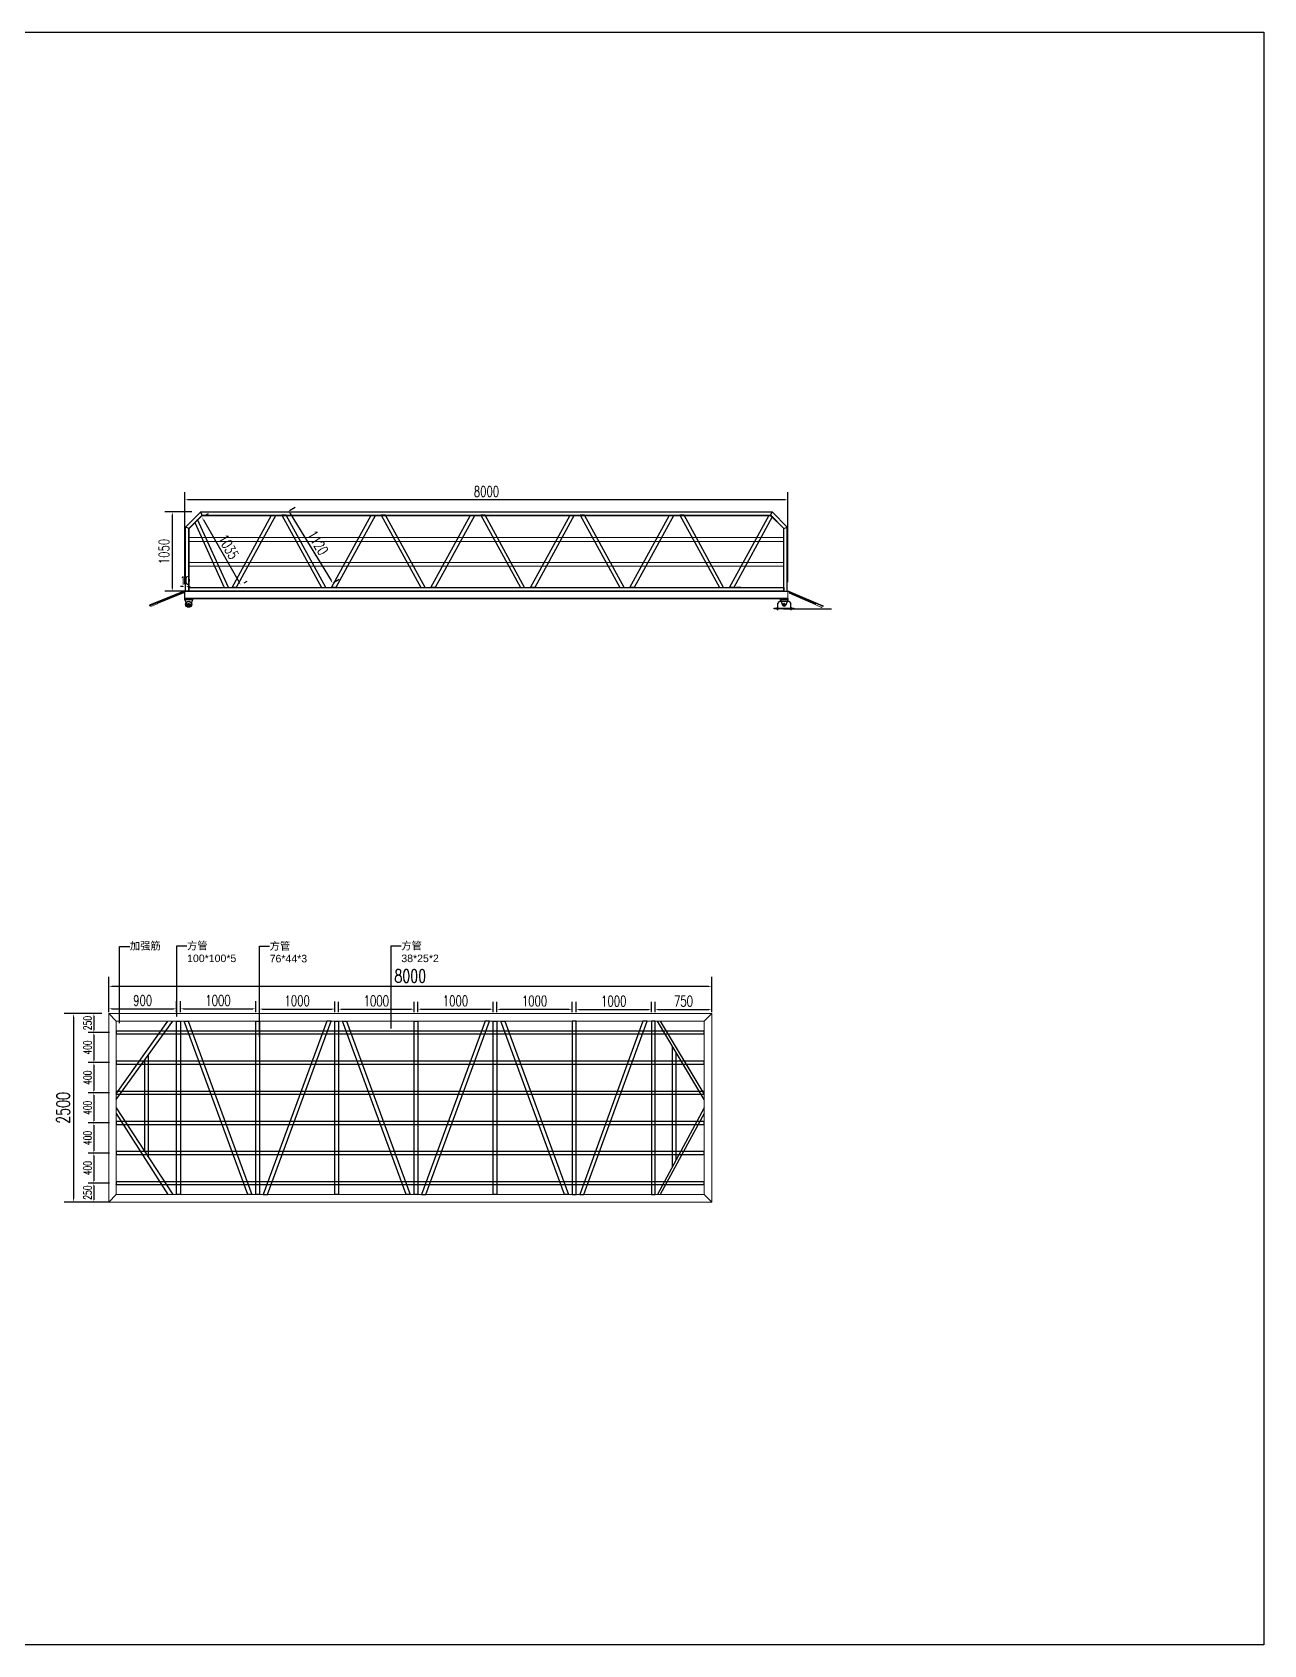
# Model space of a CAD drawing. Header units: millimetres. Extents: x -2430464 to 225692, y -180 to 1805330.
# Drawn here: x -751830 to -735491, y 477268 to 498664 of the extents above; entities that cross this region are included whole.
import ezdxf
from ezdxf import colors
from ezdxf.entities.mleader import LeaderData, LeaderLine
from ezdxf.math import Vec2, Vec3

# ---------------------------------------------------------------- set-up
doc = ezdxf.new("R2010")
doc.units = ezdxf.units.MM
doc.header["$LTSCALE"] = 1000
doc.linetypes.add('CENTER2', pattern=[28.575, 19.05, -3.175, 3.175, -3.175])
doc.linetypes.add('DASHED2', pattern=[0.375, 0.25, -0.125])
doc.layers.get('0').update_dxf_attribs({"linetype": 'CONTINUOUS'})
doc.layers.get('DEFPOINTS').update_dxf_attribs({"linetype": 'CONTINUOUS'})
doc.layers.add('0 [HR] Dim', color=6, linetype='CONTINUOUS', lineweight=13)
doc.layers.add('W-STEEL_FRAME钢架', color=3, linetype='CONTINUOUS')
doc.styles.add('M', font='arial.ttf')
doc.styles.add('STANDARD_T3', font='simplex.shx', dxfattribs={"width": 0.7, "bigfont": 'gbcbig.shx'})
doc.dimstyles.new('W&&30', dxfattribs={"dimtxt": 105, "dimasz": 30, "dimexe": 75, "dimexo": 90, "dimgap": 30, "dimtad": 1, "dimdec": 0, "dimzin": 0, "dimdsep": 46, "dimtxsty": 'STANDARD_T3', "dimcen": 0.09, "dimclrd": 1, "dimclre": 1, "dimclrt": 7, "dimazin": 2, "dimtfac": 1, "dimtdec": 0, "dimtix": 1, "dimtmove": 2, "dimatfit": 3, "dimfxl": 0, "dimtolj": 1, "dimtzin": 0, "dimarcsym": 0})
doc.dimstyles.new('W&&40', dxfattribs={"dimtxt": 140, "dimasz": 40, "dimexe": 100, "dimexo": 120, "dimgap": 40, "dimtad": 1, "dimdec": 0, "dimzin": 0, "dimdsep": 46, "dimtxsty": 'STANDARD_T3', "dimcen": 0.09, "dimclrd": 1, "dimclre": 1, "dimclrt": 7, "dimazin": 2, "dimtfac": 1, "dimtdec": 0, "dimtix": 1, "dimtmove": 2, "dimatfit": 3, "dimfxl": 0, "dimtolj": 1, "dimtzin": 0, "dimarcsym": 0})
doc.dimstyles.new('W&&50', dxfattribs={"dimtxt": 175, "dimasz": 50, "dimexe": 125, "dimexo": 150, "dimgap": 50, "dimtad": 1, "dimdec": 0, "dimzin": 0, "dimdsep": 46, "dimtxsty": 'STANDARD_T3', "dimcen": 0.09, "dimclrd": 1, "dimclre": 1, "dimclrt": 7, "dimazin": 2, "dimtfac": 1, "dimtdec": 0, "dimtix": 1, "dimtmove": 2, "dimatfit": 3, "dimfxl": 0, "dimtolj": 1, "dimtzin": 0, "dimarcsym": 0})

# ---------------------------------------------------------------- blocks, each defined once
blk = doc.blocks.new('Hole -side1')
at = {"color": 3, "linetype": 'CENTER2'}
blk.add_line((-13, 0), (26, 0), dxfattribs=at)
at = {"linetype": 'DASHED2'}
blk.add_lwpolyline([(0, -11), (10, -11), (10, 11), (0, 11)], close=True, dxfattribs=at)
blk = doc.blocks.new('*D3001')
at = {"layer": 'DEFPOINTS', "color": 0, "transparency": 16777216}
for p in [(-750815, 486004), (-750815, 485642), (-742815, 485642)]:
    blk.add_point(p, dxfattribs=at)
at = {"layer": 'W-STEEL_FRAME钢架', "color": 1, "lineweight": -2, "transparency": 16777216}
for p, q in [((-750815, 485792), (-750815, 486129)), ((-742815, 485792), (-742815, 486129)), ((-742865, 486004), (-750765, 486004))]:
    blk.add_line(p, q, dxfattribs=at)
at = {"layer": 'W-STEEL_FRAME钢架', "color": 1, "transparency": 16777216}
for points in [[(-750765, 486013), (-750765, 485996), (-750815, 486004)], [(-742865, 486013), (-742865, 485996), (-742815, 486004)]]:
    blk.add_solid(points, dxfattribs=at)
at = {"layer": 'W-STEEL_FRAME钢架', "color": 7, "transparency": 16777216, "insert": (-746815, 486142), "char_height": 175, "attachment_point": 5, "style": 'STANDARD_T3'}
blk.add_mtext('\\A1;8000', dxfattribs=at)
blk = doc.blocks.new('*D3002')
at = {"layer": 'DEFPOINTS', "color": 0, "transparency": 16777216}
for p in [(-750815, 485642), (-751281, 483142), (-750815, 483142)]:
    blk.add_point(p, dxfattribs=at)
at = {"layer": 'W-STEEL_FRAME钢架', "color": 1, "lineweight": -2, "transparency": 16777216}
for p, q in [((-750965, 485642), (-751406, 485642)), ((-751281, 485592), (-751281, 483192)), ((-750965, 483142), (-751406, 483142))]:
    blk.add_line(p, q, dxfattribs=at)
at = {"layer": 'W-STEEL_FRAME钢架', "color": 1, "transparency": 16777216}
for points in [[(-751289, 485592), (-751273, 485592), (-751281, 485642)], [(-751289, 483192), (-751273, 483192), (-751281, 483142)]]:
    blk.add_solid(points, dxfattribs=at)
at = {"layer": 'W-STEEL_FRAME钢架', "color": 7, "transparency": 16777216, "insert": (-751419, 484392), "char_height": 175, "attachment_point": 5, "rotation": 90, "style": 'STANDARD_T3'}
blk.add_mtext('\\A1;2500', dxfattribs=at)
blk = doc.blocks.new('*D3003')
at = {"layer": 'DEFPOINTS', "color": 0, "transparency": 16777216}
for p in [(-749915, 485706), (-750815, 485542), (-749915, 485542)]:
    blk.add_point(p, dxfattribs=at)
at = {"layer": 'W-STEEL_FRAME钢架', "color": 1, "lineweight": -2, "transparency": 16777216}
for p, q in [((-750815, 485662), (-750815, 485806)), ((-750775, 485706), (-749955, 485706)), ((-749915, 485662), (-749915, 485806))]:
    blk.add_line(p, q, dxfattribs=at)
at = {"layer": 'W-STEEL_FRAME钢架', "color": 1, "transparency": 16777216}
for points in [[(-750775, 485713), (-750775, 485700), (-750815, 485706)], [(-749955, 485713), (-749955, 485700), (-749915, 485706)]]:
    blk.add_solid(points, dxfattribs=at)
at = {"layer": 'W-STEEL_FRAME钢架', "color": 7, "transparency": 16777216, "insert": (-750365, 485816), "char_height": 140, "attachment_point": 5, "style": 'STANDARD_T3'}
blk.add_mtext('\\A1;900', dxfattribs=at)
blk = doc.blocks.new('*D3004')
at = {"layer": 'DEFPOINTS', "color": 0, "transparency": 16777216}
for p in [(-748865, 485706), (-749865, 485542), (-748865, 485542)]:
    blk.add_point(p, dxfattribs=at)
at = {"layer": 'W-STEEL_FRAME钢架', "color": 1, "lineweight": -2, "transparency": 16777216}
for p, q in [((-749865, 485662), (-749865, 485806)), ((-749825, 485706), (-748905, 485706)), ((-748865, 485662), (-748865, 485806))]:
    blk.add_line(p, q, dxfattribs=at)
at = {"layer": 'W-STEEL_FRAME钢架', "color": 1, "transparency": 16777216}
for points in [[(-749825, 485713), (-749825, 485700), (-749865, 485706)], [(-748905, 485713), (-748905, 485700), (-748865, 485706)]]:
    blk.add_solid(points, dxfattribs=at)
at = {"layer": 'W-STEEL_FRAME钢架', "color": 7, "transparency": 16777216, "insert": (-749365, 485816), "char_height": 140, "attachment_point": 5, "style": 'STANDARD_T3'}
blk.add_mtext('\\A1;1000', dxfattribs=at)
blk = doc.blocks.new('*D3005')
at = {"layer": 'DEFPOINTS', "color": 0, "transparency": 16777216}
for p in [(-747815, 485703), (-748815, 485542), (-747815, 485542)]:
    blk.add_point(p, dxfattribs=at)
at = {"layer": 'W-STEEL_FRAME钢架', "color": 1, "lineweight": -2, "transparency": 16777216}
for p, q in [((-748815, 485662), (-748815, 485803)), ((-748775, 485703), (-747855, 485703)), ((-747815, 485662), (-747815, 485803))]:
    blk.add_line(p, q, dxfattribs=at)
at = {"layer": 'W-STEEL_FRAME钢架', "color": 1, "transparency": 16777216}
for points in [[(-748775, 485710), (-748775, 485696), (-748815, 485703)], [(-747855, 485710), (-747855, 485696), (-747815, 485703)]]:
    blk.add_solid(points, dxfattribs=at)
at = {"layer": 'W-STEEL_FRAME钢架', "color": 7, "transparency": 16777216, "insert": (-748315, 485813), "char_height": 140, "attachment_point": 5, "style": 'STANDARD_T3'}
blk.add_mtext('\\A1;1000', dxfattribs=at)
blk = doc.blocks.new('*D3006')
at = {"layer": 'DEFPOINTS', "color": 0, "transparency": 16777216}
for p in [(-746765, 485701), (-747765, 485542), (-746765, 485542)]:
    blk.add_point(p, dxfattribs=at)
at = {"layer": 'W-STEEL_FRAME钢架', "color": 1, "lineweight": -2, "transparency": 16777216}
for p, q in [((-747765, 485662), (-747765, 485801)), ((-747725, 485701), (-746805, 485701)), ((-746765, 485662), (-746765, 485801))]:
    blk.add_line(p, q, dxfattribs=at)
at = {"layer": 'W-STEEL_FRAME钢架', "color": 1, "transparency": 16777216}
for points in [[(-747725, 485708), (-747725, 485694), (-747765, 485701)], [(-746805, 485708), (-746805, 485694), (-746765, 485701)]]:
    blk.add_solid(points, dxfattribs=at)
at = {"layer": 'W-STEEL_FRAME钢架', "color": 7, "transparency": 16777216, "insert": (-747265, 485811), "char_height": 140, "attachment_point": 5, "style": 'STANDARD_T3'}
blk.add_mtext('\\A1;1000', dxfattribs=at)
blk = doc.blocks.new('*D3007')
at = {"layer": 'DEFPOINTS', "color": 0, "transparency": 16777216}
for p in [(-745715, 485701), (-746715, 485542), (-745715, 485542)]:
    blk.add_point(p, dxfattribs=at)
at = {"layer": 'W-STEEL_FRAME钢架', "color": 1, "lineweight": -2, "transparency": 16777216}
for p, q in [((-746715, 485662), (-746715, 485801)), ((-746675, 485701), (-745755, 485701)), ((-745715, 485662), (-745715, 485801))]:
    blk.add_line(p, q, dxfattribs=at)
at = {"layer": 'W-STEEL_FRAME钢架', "color": 1, "transparency": 16777216}
for points in [[(-746675, 485708), (-746675, 485695), (-746715, 485701)], [(-745755, 485708), (-745755, 485695), (-745715, 485701)]]:
    blk.add_solid(points, dxfattribs=at)
at = {"layer": 'W-STEEL_FRAME钢架', "color": 7, "transparency": 16777216, "insert": (-746215, 485811), "char_height": 140, "attachment_point": 5, "style": 'STANDARD_T3'}
blk.add_mtext('\\A1;1000', dxfattribs=at)
blk = doc.blocks.new('*D2974')
at = {"layer": 'DEFPOINTS', "color": 0, "transparency": 16777216}
for p in [(-745665, 485542), (-744665, 485700), (-744665, 485542)]:
    blk.add_point(p, dxfattribs=at)
at = {"layer": 'W-STEEL_FRAME钢架', "color": 1, "lineweight": -2, "transparency": 16777216}
for p, q in [((-745665, 485662), (-745665, 485800)), ((-744665, 485662), (-744665, 485800)), ((-745625, 485700), (-744705, 485700))]:
    blk.add_line(p, q, dxfattribs=at)
at = {"layer": 'W-STEEL_FRAME钢架', "color": 1, "transparency": 16777216}
for points in [[(-745625, 485706), (-745625, 485693), (-745665, 485700)], [(-744705, 485706), (-744705, 485693), (-744665, 485700)]]:
    blk.add_solid(points, dxfattribs=at)
at = {"layer": 'W-STEEL_FRAME钢架', "color": 7, "transparency": 16777216, "insert": (-745165, 485810), "char_height": 140, "attachment_point": 5, "style": 'STANDARD_T3'}
blk.add_mtext('\\A1;1000', dxfattribs=at)
blk = doc.blocks.new('*D2851')
at = {"layer": 'DEFPOINTS', "color": 0, "transparency": 16777216}
for p in [(-744615, 485542), (-743615, 485698), (-743615, 485542)]:
    blk.add_point(p, dxfattribs=at)
at = {"layer": 'W-STEEL_FRAME钢架', "color": 1, "lineweight": -2, "transparency": 16777216}
for p, q in [((-744615, 485662), (-744615, 485798)), ((-743615, 485662), (-743615, 485798)), ((-744575, 485698), (-743655, 485698))]:
    blk.add_line(p, q, dxfattribs=at)
at = {"layer": 'W-STEEL_FRAME钢架', "color": 1, "transparency": 16777216}
for points in [[(-744575, 485705), (-744575, 485691), (-744615, 485698)], [(-743655, 485705), (-743655, 485691), (-743615, 485698)]]:
    blk.add_solid(points, dxfattribs=at)
at = {"layer": 'W-STEEL_FRAME钢架', "color": 7, "transparency": 16777216, "insert": (-744115, 485808), "char_height": 140, "attachment_point": 5, "style": 'STANDARD_T3'}
blk.add_mtext('\\A1;1000', dxfattribs=at)
blk = doc.blocks.new('滚轮支架 -left')
for p, q in [((-50, 10), (-22, 81)), ((50, 10), (22, 81))]:
    blk.add_line(p, q)
at = {"color": 3, "linetype": 'CENTER2'}
for p, q in [((-15, 70), (15, 70)), ((0, 85), (0, 55))]:
    blk.add_line(p, q, dxfattribs=at)
blk.add_lwpolyline([(-50, 10), (50, 10), (50, -5), (-50, -5)], close=True)
blk.add_circle((0, 70), 11)
blk.add_arc((0, 70), 25, 26.1956, 153.8044)
blk = doc.blocks.new('*D2904')
at = {"layer": 'DEFPOINTS', "color": 0, "transparency": 16777216}
for p in [(-749804, 492461), (-749804, 491249), (-741804, 491249)]:
    blk.add_point(p, dxfattribs=at)
at = {"layer": 'W-STEEL_FRAME钢架', "color": 1, "lineweight": -2, "transparency": 16777216}
for p, q in [((-749804, 491369), (-749804, 492561)), ((-741804, 491369), (-741804, 492561)), ((-741844, 492461), (-749764, 492461))]:
    blk.add_line(p, q, dxfattribs=at)
at = {"layer": 'W-STEEL_FRAME钢架', "color": 1, "transparency": 16777216}
for points in [[(-749764, 492467), (-749764, 492454), (-749804, 492461)], [(-741844, 492467), (-741844, 492454), (-741804, 492461)]]:
    blk.add_solid(points, dxfattribs=at)
at = {"layer": 'W-STEEL_FRAME钢架', "color": 7, "transparency": 16777216, "insert": (-745804, 492571), "char_height": 140, "attachment_point": 5, "style": 'STANDARD_T3'}
blk.add_mtext('\\A1;8000', dxfattribs=at)
blk = doc.blocks.new('*D2905')
at = {"layer": 'DEFPOINTS', "color": 0, "transparency": 16777216}
for p in [(-749594, 492299), (-749972, 491249), (-749595, 491249)]:
    blk.add_point(p, dxfattribs=at)
at = {"layer": 'W-STEEL_FRAME钢架', "color": 1, "lineweight": -2, "transparency": 16777216}
for p, q in [((-749714, 492299), (-750072, 492299)), ((-749972, 492259), (-749972, 491289)), ((-749715, 491249), (-750072, 491249))]:
    blk.add_line(p, q, dxfattribs=at)
at = {"layer": 'W-STEEL_FRAME钢架', "color": 1, "transparency": 16777216}
for points in [[(-749979, 492259), (-749965, 492259), (-749972, 492299)], [(-749979, 491289), (-749966, 491289), (-749972, 491249)]]:
    blk.add_solid(points, dxfattribs=at)
at = {"layer": 'W-STEEL_FRAME钢架', "color": 7, "transparency": 16777216, "insert": (-750082, 491774), "char_height": 140, "attachment_point": 5, "rotation": 89.9979, "style": 'STANDARD_T3'}
blk.add_mtext('\\A1;1050', dxfattribs=at)
blk = doc.blocks.new('*D2906')
at = {"layer": 'DEFPOINTS', "color": 0, "transparency": 16777216}
for p in [(-749637, 492197), (-749122, 491299), (-749065, 491332)]:
    blk.add_point(p, dxfattribs=at)
at = {"layer": 'W-STEEL_FRAME钢架', "color": 1, "lineweight": -2, "transparency": 16777216}
for p, q in [((-749559, 492195), (-749085, 491367)), ((-749533, 492257), (-749492, 492280)), ((-749018, 491358), (-748978, 491382))]:
    blk.add_line(p, q, dxfattribs=at)
at = {"layer": 'W-STEEL_FRAME钢架', "color": 1, "transparency": 16777216}
for points in [[(-749554, 492199), (-749565, 492192), (-749579, 492230)], [(-749079, 491370), (-749090, 491363), (-749065, 491332)]]:
    blk.add_solid(points, dxfattribs=at)
at = {"layer": 'W-STEEL_FRAME钢架', "color": 7, "transparency": 16777216, "insert": (-749226, 491836), "char_height": 140, "attachment_point": 5, "rotation": 299.811, "style": 'STANDARD_T3'}
blk.add_mtext('\\A1;1035', dxfattribs=at)
blk = doc.blocks.new('*D3037')
at = {"layer": 'DEFPOINTS', "color": 0, "transparency": 16777216}
for p in [(-748519, 492257), (-747937, 491299), (-747845, 491354)]:
    blk.add_point(p, dxfattribs=at)
at = {"layer": 'W-STEEL_FRAME钢架', "color": 1, "lineweight": -2, "transparency": 16777216}
for p, q in [((-748416, 492319), (-748342, 492364)), ((-748406, 492278), (-747866, 491389)), ((-747834, 491361), (-747760, 491406))]:
    blk.add_line(p, q, dxfattribs=at)
at = {"layer": 'W-STEEL_FRAME钢架', "color": 1, "transparency": 16777216}
for points in [[(-748401, 492282), (-748412, 492275), (-748427, 492312)], [(-747860, 491392), (-747872, 491385), (-747845, 491354)]]:
    blk.add_solid(points, dxfattribs=at)
at = {"layer": 'W-STEEL_FRAME钢架', "color": 7, "transparency": 16777216, "insert": (-748042, 491891), "char_height": 140, "attachment_point": 5, "rotation": 301.2764, "style": 'STANDARD_T3'}
blk.add_mtext('\\A1;1120', dxfattribs=at)
blk = doc.blocks.new('*D2907')
at = {"layer": 'DEFPOINTS', "color": 0, "transparency": 16777216}
for p in [(-749804, 491308), (-749804, 491249), (-749794, 491249)]:
    blk.add_point(p, dxfattribs=at)
at = {"layer": 'W-STEEL_FRAME钢架', "color": 1, "lineweight": -2, "transparency": 16777216}
for p, q in [((-749834, 491308), (-749864, 491308)), ((-749804, 491339), (-749804, 491383)), ((-749794, 491308), (-749804, 491308)), ((-749794, 491339), (-749794, 491383)), ((-749764, 491308), (-749734, 491308))]:
    blk.add_line(p, q, dxfattribs=at)
at = {"layer": 'W-STEEL_FRAME钢架', "color": 1, "transparency": 16777216}
for points in [[(-749834, 491313), (-749834, 491303), (-749804, 491308)], [(-749764, 491313), (-749764, 491303), (-749794, 491308)]]:
    blk.add_solid(points, dxfattribs=at)
at = {"layer": 'W-STEEL_FRAME钢架', "color": 7, "transparency": 16777216, "insert": (-749799, 491391), "char_height": 105, "attachment_point": 5, "style": 'STANDARD_T3'}
blk.add_mtext('\\A1;10', dxfattribs=at)
blk = doc.blocks.new('滚轮')
for radius in [40, 37, 9, 8]:
    blk.add_circle((0, 0), radius)
blk = doc.blocks.new('*D3113')
at = {"layer": 'DEFPOINTS', "color": 0, "transparency": 16777216}
for p in [(-743565, 485542), (-742815, 485698), (-742815, 485542)]:
    blk.add_point(p, dxfattribs=at)
at = {"layer": 'W-STEEL_FRAME钢架', "color": 1, "lineweight": -2, "transparency": 16777216}
for p, q in [((-743565, 485662), (-743565, 485798)), ((-742815, 485662), (-742815, 485798)), ((-743525, 485698), (-742855, 485698))]:
    blk.add_line(p, q, dxfattribs=at)
at = {"layer": 'W-STEEL_FRAME钢架', "color": 1, "transparency": 16777216}
for points in [[(-743525, 485705), (-743525, 485691), (-743565, 485698)], [(-742855, 485705), (-742855, 485691), (-742815, 485698)]]:
    blk.add_solid(points, dxfattribs=at)
at = {"layer": 'W-STEEL_FRAME钢架', "color": 7, "transparency": 16777216, "insert": (-743190, 485808), "char_height": 140, "attachment_point": 5, "style": 'STANDARD_T3'}
blk.add_mtext('\\A1;750', dxfattribs=at)
blk = doc.blocks.new('*U2805')
at = {"color": 0}
blk.add_lwpolyline([(-3900, -18.5), (3900, -18.5), (3900, 19.5), (-3900, 19.5), (-3900, -19.5)], close=True, dxfattribs=at)
blk = doc.blocks.new('*U2806')
at = {"color": 0, "linetype": 'ByBlock', "lineweight": -2, "transparency": 16777216}
for p in [(0, 0), (0, -400), (0, -800), (0, -1200), (0, -1600), (0, -2000)]:
    blk.add_blockref('*U2805', p, dxfattribs=at)
blk = doc.blocks.new('*D3114')
at = {"color": 1, "lineweight": -2, "transparency": 16777216}
for p, q in [((-750905, 485642), (-751088, 485642)), ((-751013, 485612), (-751013, 485422)), ((-750805, 485392), (-751088, 485392))]:
    blk.add_line(p, q, dxfattribs=at)
at = {"color": 1, "transparency": 16777216}
for points in [[(-751018, 485612), (-751008, 485612), (-751013, 485642)], [(-751018, 485422), (-751008, 485422), (-751013, 485392)]]:
    blk.add_solid(points, dxfattribs=at)
at = {"layer": 'DEFPOINTS', "color": 0, "transparency": 16777216}
for p in [(-750815, 485642), (-751013, 485392), (-750715, 485392)]:
    blk.add_point(p, dxfattribs=at)
at = {"color": 7, "transparency": 16777216, "insert": (-751096, 485517), "char_height": 105, "attachment_point": 5, "rotation": 90, "style": 'STANDARD_T3'}
blk.add_mtext('\\A1;250', dxfattribs=at)
blk = doc.blocks.new('*D3115')
at = {"color": 1, "lineweight": -2, "transparency": 16777216}
for p, q in [((-750805, 485392), (-751088, 485392)), ((-751013, 485362), (-751013, 485022)), ((-750805, 484992), (-751088, 484992))]:
    blk.add_line(p, q, dxfattribs=at)
at = {"color": 1, "transparency": 16777216}
for points in [[(-751018, 485362), (-751008, 485362), (-751013, 485392)], [(-751018, 485022), (-751008, 485022), (-751013, 484992)]]:
    blk.add_solid(points, dxfattribs=at)
at = {"layer": 'DEFPOINTS', "color": 0, "transparency": 16777216}
for p in [(-750715, 485392), (-751013, 484992), (-750715, 484992)]:
    blk.add_point(p, dxfattribs=at)
at = {"color": 7, "transparency": 16777216, "insert": (-751096, 485192), "char_height": 105, "attachment_point": 5, "rotation": 90, "style": 'STANDARD_T3'}
blk.add_mtext('\\A1;400', dxfattribs=at)
blk = doc.blocks.new('*D3116')
at = {"color": 1, "lineweight": -2, "transparency": 16777216}
for p, q in [((-750805, 484992), (-751088, 484992)), ((-751013, 484962), (-751013, 484622)), ((-750805, 484592), (-751088, 484592))]:
    blk.add_line(p, q, dxfattribs=at)
at = {"color": 1, "transparency": 16777216}
for points in [[(-751018, 484962), (-751008, 484962), (-751013, 484992)], [(-751018, 484622), (-751008, 484622), (-751013, 484592)]]:
    blk.add_solid(points, dxfattribs=at)
at = {"layer": 'DEFPOINTS', "color": 0, "transparency": 16777216}
for p in [(-750715, 484992), (-751013, 484592), (-750715, 484592)]:
    blk.add_point(p, dxfattribs=at)
at = {"color": 7, "transparency": 16777216, "insert": (-751096, 484792), "char_height": 105, "attachment_point": 5, "rotation": 90, "style": 'STANDARD_T3'}
blk.add_mtext('\\A1;400', dxfattribs=at)
blk = doc.blocks.new('*D3117')
at = {"color": 1, "lineweight": -2, "transparency": 16777216}
for p, q in [((-750805, 484592), (-751088, 484592)), ((-751013, 484562), (-751013, 484222)), ((-750805, 484192), (-751088, 484192))]:
    blk.add_line(p, q, dxfattribs=at)
at = {"color": 1, "transparency": 16777216}
for points in [[(-751018, 484562), (-751008, 484562), (-751013, 484592)], [(-751018, 484222), (-751008, 484222), (-751013, 484192)]]:
    blk.add_solid(points, dxfattribs=at)
at = {"layer": 'DEFPOINTS', "color": 0, "transparency": 16777216}
for p in [(-750715, 484592), (-751013, 484192), (-750715, 484192)]:
    blk.add_point(p, dxfattribs=at)
at = {"color": 7, "transparency": 16777216, "insert": (-751096, 484392), "char_height": 105, "attachment_point": 5, "rotation": 90, "style": 'STANDARD_T3'}
blk.add_mtext('\\A1;400', dxfattribs=at)
blk = doc.blocks.new('*D3118')
at = {"color": 1, "lineweight": -2, "transparency": 16777216}
for p, q in [((-750805, 484192), (-751088, 484192)), ((-751013, 484162), (-751013, 483822)), ((-750805, 483792), (-751088, 483792))]:
    blk.add_line(p, q, dxfattribs=at)
at = {"color": 1, "transparency": 16777216}
for points in [[(-751018, 484162), (-751008, 484162), (-751013, 484192)], [(-751018, 483822), (-751008, 483822), (-751013, 483792)]]:
    blk.add_solid(points, dxfattribs=at)
at = {"layer": 'DEFPOINTS', "color": 0, "transparency": 16777216}
for p in [(-750715, 484192), (-751013, 483792), (-750715, 483792)]:
    blk.add_point(p, dxfattribs=at)
at = {"color": 7, "transparency": 16777216, "insert": (-751096, 483992), "char_height": 105, "attachment_point": 5, "rotation": 90, "style": 'STANDARD_T3'}
blk.add_mtext('\\A1;400', dxfattribs=at)
blk = doc.blocks.new('*D3119')
at = {"color": 1, "lineweight": -2, "transparency": 16777216}
for p, q in [((-750805, 483792), (-751088, 483792)), ((-751013, 483762), (-751013, 483422)), ((-750805, 483392), (-751088, 483392))]:
    blk.add_line(p, q, dxfattribs=at)
at = {"color": 1, "transparency": 16777216}
for points in [[(-751018, 483762), (-751008, 483762), (-751013, 483792)], [(-751018, 483422), (-751008, 483422), (-751013, 483392)]]:
    blk.add_solid(points, dxfattribs=at)
at = {"layer": 'DEFPOINTS', "color": 0, "transparency": 16777216}
for p in [(-750715, 483792), (-751013, 483392), (-750715, 483392)]:
    blk.add_point(p, dxfattribs=at)
at = {"color": 7, "transparency": 16777216, "insert": (-751096, 483592), "char_height": 105, "attachment_point": 5, "rotation": 90, "style": 'STANDARD_T3'}
blk.add_mtext('\\A1;400', dxfattribs=at)
blk = doc.blocks.new('*D3120')
at = {"color": 1, "lineweight": -2, "transparency": 16777216}
for p, q in [((-750805, 483392), (-751088, 483392)), ((-751013, 483362), (-751013, 483172)), ((-750805, 483142), (-751088, 483142))]:
    blk.add_line(p, q, dxfattribs=at)
at = {"color": 1, "transparency": 16777216}
for points in [[(-751018, 483362), (-751008, 483362), (-751013, 483392)], [(-751018, 483172), (-751008, 483172), (-751013, 483142)]]:
    blk.add_solid(points, dxfattribs=at)
at = {"layer": 'DEFPOINTS', "color": 0, "transparency": 16777216}
for p in [(-750715, 483392), (-751013, 483142), (-750715, 483142)]:
    blk.add_point(p, dxfattribs=at)
at = {"color": 7, "transparency": 16777216, "insert": (-751096, 483267), "char_height": 105, "attachment_point": 5, "rotation": 90, "style": 'STANDARD_T3'}
blk.add_mtext('\\A1;250', dxfattribs=at)

msp = doc.modelspace()

# ---------------------------------------------------------------- linework, layer by layer
at = {"color": 4}
for p, q in [((-749794.49, 492098.76), (-749594.49, 492298.76)), ((-749749.49, 492080.12), (-749575.85, 492253.76)), ((-749594.49, 492298.76), (-742014.49, 492298.76)), ((-749575.85, 492253.76), (-749594.49, 492298.76)), ((-749575.85, 492253.76), (-742033.13, 492253.76)), ((-742033.13, 492253.76), (-742014.49, 492298.76)), ((-741859.49, 492080.12), (-742033.13, 492253.76)), ((-741814.49, 492098.76), (-742014.49, 492298.76)), ((-749794.49, 491248.76), (-749794.49, 492098.76)), ((-749749.49, 492080.12), (-749794.49, 492098.76)), ((-749749.49, 491248.76), (-749749.49, 492080.12)), ((-741859.49, 491248.76), (-741859.49, 492080.12)), ((-741814.49, 491248.76), (-741814.49, 492098.76))]:
    msp.add_line(p, q, dxfattribs=at)
at = {"color": 251}
for p, q in [((-749752.49, 492081.37), (-749577.09, 492256.76)), ((-749577.09, 492256.76), (-742031.89, 492256.76)), ((-741856.49, 492081.37), (-742031.89, 492256.76)), ((-749752.49, 491248.76), (-749752.49, 492081.37)), ((-741856.49, 491248.76), (-741856.49, 492081.37))]:
    msp.add_line(p, q, dxfattribs=at)
at = {"color": 0, "lineweight": 5}
for p, q in [((-749749.49, 491958.76), (-741859.49, 491958.76)), ((-749749.49, 491908.76), (-741859.49, 491908.76)), ((-749749.49, 491628.76), (-741859.49, 491628.76)), ((-749749.49, 491578.76), (-741859.49, 491578.76))]:
    msp.add_line(p, q, dxfattribs=at)
at = {"color": 0}
msp.add_line((-741859.49, 492080.12), (-741814.49, 492098.76), dxfattribs=at)
at = {"color": 2}
msp.add_line((-742429.95, 491298.76), (-742486.54, 491298.76), dxfattribs=at)
at = {"color": 3}
for p, q in [((-749804.49, 491248.76), (-741804.49, 491248.76)), ((-749804.49, 491248.76), (-741804.49, 491248.76)), ((-749804.49, 491148.76), (-749804.49, 491248.76)), ((-749804.49, 491148.76), (-741804.49, 491148.76)), ((-741804.49, 491148.76), (-749804.49, 491148.76))]:
    msp.add_line(p, q, dxfattribs=at)
at = {"color": 3, "lineweight": 5}
for p, q in [((-749804.49, 491148.76), (-749804.49, 491248.76)), ((-749804.49, 491148.76), (-749804.49, 491248.76)), ((-741804.49, 491148.76), (-741804.49, 491248.76)), ((-750814.86, 485641.97), (-742814.86, 485641.97)), ((-750814.86, 483141.97), (-750814.86, 485641.97)), ((-750714.86, 485541.97), (-750814.86, 485641.97)), ((-750714.86, 485541.97), (-742914.86, 485541.97)), ((-750714.86, 483241.97), (-750714.86, 485541.97)), ((-742914.86, 485541.97), (-742814.86, 485641.97)), ((-742914.86, 485541.97), (-742914.86, 483241.97)), ((-742814.86, 485641.97), (-742814.86, 483141.97)), ((-750814.86, 483141.97), (-750714.86, 483241.97)), ((-742814.86, 483141.97), (-750814.86, 483141.97)), ((-742914.86, 483241.97), (-750714.86, 483241.97)), ((-742914.86, 483241.97), (-742814.86, 483141.97))]:
    msp.add_line(p, q, dxfattribs=at)
for p, q in [((-741944.49, 491083.76), (-741944.49, 491023.76)), ((-741789.49, 491108.76), (-741919.49, 491108.76)), ((-741764.49, 491023.76), (-741764.49, 491083.76)), ((-741944.49, 491023.76), (-741764.49, 491023.76))]:
    msp.add_line(p, q)
at = {"color": 1}
for p, q in [((-750714.86, 484500.97), (-749964.86, 485541.97)), ((-750714.86, 484579.9), (-750030.71, 485541.97)), ((-742914.86, 484500.97), (-743534.03, 485541.97)), ((-742914.86, 484579.9), (-743496.03, 485541.97)), ((-750289.86, 485090.87), (-750289.86, 483740.3)), ((-743339.86, 485215.5), (-743339.86, 483605.16)), ((-743289.86, 485131.44), (-743289.86, 483697.72)), ((-743289.86, 485104.47), (-743289.86, 485102.97)), ((-750339.86, 485021.47), (-750339.86, 483823.97)), ((-750714.86, 484391.97), (-749964.86, 483241.97)), ((-750714.86, 484317.9), (-750030.71, 483241.97)), ((-742914.86, 484391.97), (-743536.03, 483241.97)), ((-742914.86, 484317.9), (-743498.03, 483241.97))]:
    msp.add_line(p, q, dxfattribs=at)
for points in [[(-789287.43, 498664.41), (-735491.11, 498664.41), (-735491.11, 477267.92), (-789287.43, 477267.92)], [(-750176.36, 491095.94), (-749827.48, 491236.14), (-749822.64, 491224.08), (-750171.52, 491083.88)], [(-741435.71, 491087.9), (-741781.37, 491235.87), (-741786.49, 491223.92), (-741440.83, 491075.95)], [(-741984.49, 491023.76), (-741724.49, 491023.76), (-741724.49, 491013.76), (-741984.49, 491013.76)]]:
    msp.add_lwpolyline(points, close=True)
at = {"color": 2}
msp.add_lwpolyline([(-749673.74, 492160.11), (-749282.78, 491298.76), (-749226.19, 491298.76), (-749637.01, 492196.85)], dxfattribs=at)
for points in [[(-749179.66, 491298.76), (-748654.31, 492256.76), (-748597.73, 492256.76), (-749123.07, 491298.76)], [(-747936.79, 491298.76), (-748462.14, 492256.76), (-748518.73, 492256.76), (-747993.38, 491298.76)], [(-747859.79, 491298.76), (-747334.45, 492256.76), (-747277.86, 492256.76), (-747803.21, 491298.76)], [(-746616.93, 491298.76), (-747142.27, 492256.76), (-747198.86, 492256.76), (-746673.52, 491298.76)], [(-746539.93, 491298.76), (-746014.59, 492256.76), (-745958, 492256.76), (-746483.34, 491298.76)], [(-745297.07, 491298.76), (-745822.41, 492256.76), (-745879, 492256.76), (-745353.65, 491298.76)], [(-745220.07, 491298.76), (-744694.72, 492256.76), (-744638.13, 492256.76), (-745163.48, 491298.76)], [(-743977.2, 491298.76), (-744502.55, 492256.76), (-744559.13, 492256.76), (-744033.79, 491298.76)], [(-743900.22, 491298.76), (-743374.87, 492256.76), (-743318.29, 492256.76), (-743843.63, 491298.76)], [(-742657.35, 491298.76), (-743182.7, 492256.76), (-743239.29, 492256.76), (-742713.94, 491298.76)], [(-742580.35, 491298.76), (-742055.01, 492256.76), (-742011.78, 492232.41), (-742523.77, 491298.76)]]:
    msp.add_lwpolyline(points, close=True, dxfattribs=at)
at = {"color": 1}
for points in [[(-749749.49, 491298.76), (-741859.49, 491298.76), (-741859.49, 491248.76), (-749749.49, 491248.76)], [(-749914.86, 485541.97), (-749864.86, 485541.97), (-749864.86, 483241.97), (-749914.86, 483241.97)], [(-748864.86, 485541.97), (-748814.86, 485541.97), (-748814.86, 483241.97), (-748864.86, 483241.97)], [(-747814.86, 485541.97), (-747764.86, 485541.97), (-747764.86, 483241.97), (-747814.86, 483241.97)], [(-746764.86, 485541.97), (-746714.86, 485541.97), (-746714.86, 483241.97), (-746764.86, 483241.97)], [(-745714.86, 485541.97), (-745664.86, 485541.97), (-745664.86, 483241.97), (-745714.86, 483241.97)], [(-744614.86, 485541.97), (-744664.86, 485541.97), (-744664.86, 483241.97), (-744614.86, 483241.97)], [(-743564.86, 485541.97), (-743614.86, 485541.97), (-743614.86, 483241.97), (-743564.86, 483241.97)]]:
    msp.add_lwpolyline(points, close=True, dxfattribs=at)
for points in [[(-750274.35, 491060.87), (-750273.24, 491058.08, 0.41421356), (-750271.94, 491057.53), (-749810.25, 491243.07, 0.41651415), (-749809.69, 491244.38), (-749811.21, 491248.08, 0.41191671), (-749812.51, 491248.63), (-750273.24, 491063.47, 0.41421356)], [(-741338.53, 491050.65), (-741339.71, 491047.89, -0.41421356), (-741341.02, 491047.37), (-741798.45, 491243.18, -0.41651415), (-741798.97, 491244.5), (-741797.37, 491248.16, -0.41191671), (-741796.06, 491248.68), (-741339.58, 491053.28, -0.41421356)]]:
    msp.add_lwpolyline(points, format="xyb", close=True)
at = {"lineweight": 5}
for points in [[(-750176.36, 491095.94), (-750169.61, 491079.14, -0.41421356), (-750170.17, 491077.84), (-750256.46, 491043.16, -0.41421356), (-750257.76, 491043.72), (-750264.51, 491060.51)], [(-741435.71, 491087.9), (-741442.84, 491071.26, 0.41421356), (-741442.31, 491069.95), (-741356.81, 491033.35, 0.41421356), (-741355.5, 491033.87), (-741348.38, 491050.52)]]:
    msp.add_lwpolyline(points, format="xyb", dxfattribs=at)
for points in [[(-750174.5, 491091.3), (-749825.62, 491231.51)], [(-741919.49, 491108.76), (-741944.49, 491083.76)], [(-741789.49, 491108.76), (-741764.49, 491083.76)], [(-741437.68, 491083.31), (-741783.34, 491231.27)], [(-741861.09, 491013.76), (-741225.62, 491013.76)]]:
    msp.add_lwpolyline(points)
at = {"color": 1}
for points in [[(-749759.64, 485541.97), (-748914.86, 483241.97), (-748970.07, 483241.97), (-749814.86, 485541.97), (-749759.64, 485541.97)], [(-747920.07, 485541.97), (-748764.86, 483241.97), (-748709.64, 483241.97), (-747864.86, 485541.97), (-747920.07, 485541.97)], [(-747659.64, 485541.97), (-746814.86, 483241.97), (-746870.07, 483241.97), (-747714.86, 485541.97), (-747659.64, 485541.97)], [(-745820.07, 485541.97), (-746664.86, 483241.97), (-746609.64, 483241.97), (-745764.86, 485541.97), (-745820.07, 485541.97)], [(-745559.64, 485541.97), (-744714.93, 483241.97), (-744770.14, 483241.97), (-745614.86, 485541.97), (-745559.64, 485541.97)], [(-743728.64, 485541.97), (-744564.86, 483241.97), (-744509.64, 483241.97), (-743673.43, 485541.97), (-743728.64, 485541.97)]]:
    msp.add_lwpolyline(points, dxfattribs=at)
at = {"layer": '0 [HR] Dim', "color": 3, "linetype": 'CENTER2'}
for p, q in [((-741882.49, 491073.76), (-741826.49, 491073.76)), ((-741882.49, 491073.76), (-741826.49, 491073.76)), ((-741854.49, 491053.76), (-741854.49, 491093.76)), ((-741854.49, 491053.76), (-741854.49, 491093.76))]:
    msp.add_line(p, q, dxfattribs=at)

# ---------------------------------------------------------------- block references
for name, p, rotation in [('滚轮支架 -left', (-749754.49, 491143.76), 180.0000000000546), ('滚轮支架 -left', (-749754.49, 491143.76), 180.0000000000546), ('滚轮支架 -left', (-741854.49, 491143.76), 180.0000000000546), ('Hole -side1', (-741944.49, 491023.76), 270), ('Hole -side1', (-741764.49, 491023.76), 270)]:
    msp.add_blockref(name, p, dxfattribs=dict(rotation=rotation))
for name, p in [('滚轮', (-749754.49, 491073.76)), ('*U2806', (-746814.84, 485391.57))]:
    msp.add_blockref(name, p)

# ---------------------------------------------------------------- dimensions: what is measured, and where the dimension line sits
for base, p1, p2, picture, middle in [((-751013.05, 485391.57), (-750814.86, 485641.97), (-750714.84, 485391.57), '*D3114', (-751095.55, 485516.77)), ((-751013.05, 484991.57), (-750714.84, 485391.57), (-750714.84, 484991.57), '*D3115', (-751095.55, 485191.57)), ((-751013.05, 484591.57), (-750714.84, 484991.57), (-750714.84, 484591.57), '*D3116', (-751095.55, 484791.57)), ((-751013.05, 484191.57), (-750714.84, 484591.57), (-750714.84, 484191.57), '*D3117', (-751095.55, 484391.57)), ((-751013.05, 483791.57), (-750714.84, 484191.57), (-750714.84, 483791.57), '*D3118', (-751095.55, 483991.57)), ((-751013.05, 483391.57), (-750714.84, 483791.57), (-750714.84, 483391.57), '*D3119', (-751095.55, 483591.57)), ((-751013.05, 483141.97), (-750714.84, 483391.57), (-750714.55, 483141.97), '*D3120', (-751095.55, 483266.77))]:
    dim = msp.add_linear_dim(base=base, p1=p1, p2=p2, angle=90, dimstyle='W&&30')
    dim.commit()
    dim.dimension.update_dxf_attribs({"geometry": picture, "text_midpoint": middle})
at = {"layer": 'W-STEEL_FRAME钢架'}
for base, p1, p2, dimstyle, picture, middle in [((-749804.49, 492460.51), (-741804.49, 491248.76), (-749804.49, 491248.77), 'W&&40', '*D2904', (-745804.49, 492570.51)), ((-749804.49, 491308.21), (-749794.49, 491248.76), (-749804.49, 491248.76), 'W&&30', '*D2907', (-749799.49, 491390.71)), ((-750814.86, 486004.17), (-742814.86, 485641.97), (-750814.86, 485641.97), 'W&&50', '*D3001', (-746814.86, 486141.67)), ((-749914.86, 485706.3), (-750814.86, 485541.97), (-749914.86, 485541.97), 'W&&40', '*D3003', (-750364.86, 485816.3)), ((-748864.86, 485706.31), (-749864.86, 485541.97), (-748864.86, 485541.97), 'W&&40', '*D3004', (-749364.86, 485816.31)), ((-747814.86, 485703.04), (-748814.86, 485541.97), (-747814.86, 485541.97), 'W&&40', '*D3005', (-748314.86, 485813.04)), ((-746764.86, 485700.9), (-747764.86, 485541.97), (-746764.86, 485541.97), 'W&&40', '*D3006', (-747264.86, 485810.9)), ((-745714.86, 485701.38), (-746714.86, 485541.97), (-745714.86, 485541.97), 'W&&40', '*D3007', (-746214.86, 485811.38)), ((-744664.86, 485699.66), (-745664.86, 485541.97), (-744664.86, 485541.97), 'W&&40', '*D2974', (-745164.86, 485809.66)), ((-743614.86, 485697.94), (-744614.86, 485541.97), (-743614.86, 485541.97), 'W&&40', '*D2851', (-744114.86, 485807.94)), ((-742814.86, 485697.94), (-743564.86, 485541.97), (-742814.86, 485541.97), 'W&&40', '*D3113', (-743189.86, 485807.94))]:
    dim = msp.add_linear_dim(base=base, p1=p1, p2=p2, dimstyle=dimstyle, dxfattribs=at)
    dim.commit()
    dim.dimension.update_dxf_attribs({"geometry": picture, "text_midpoint": middle})
dim = msp.add_aligned_dim(p1=(-748518.73, 492256.76), p2=(-747936.79, 491298.76), distance=107.3, text='1120', dimstyle='W&&40', dxfattribs=at)
dim.commit()
dim.dimension.update_dxf_attribs({"geometry": '*D3037', "text_midpoint": (-748042.04, 491890.58)})
for p1, p2, distance, picture, middle in [((-749594.49, 492298.76), (-749594.53, 491248.76), -377.67, '*D2905', (-750082.18, 491773.78)), ((-749637.01, 492196.85), (-749122.44, 491298.76), 66.64, '*D2906', (-749226.46, 491835.62))]:
    dim = msp.add_aligned_dim(p1=p1, p2=p2, distance=distance, dimstyle='W&&40', dxfattribs=at)
    dim.commit()
    dim.dimension.update_dxf_attribs({"geometry": picture, "text_midpoint": middle})
dim = msp.add_linear_dim(base=(-751281.05, 483141.97), p1=(-750814.86, 485641.97), p2=(-750814.86, 483141.97), angle=90, dimstyle='W&&50', dxfattribs=at)
dim.commit()
dim.dimension.update_dxf_attribs({"geometry": '*D3002', "text_midpoint": (-751418.55, 484391.97)})

# ---------------------------------------------------------------- leaders
at = {"color": 0}
ml = msp.add_multileader_mtext('Standard', dxfattribs=at)
ml.set_content('加强筋', style='M')
ml.set_leader_properties()
ml.build(insert=Vec2(0, 0))
ml.multileader.update_dxf_attribs({"text_right_attachment_type": 6, "dogleg_length": 0.36})
ctx = ml.context
ctx.base_point, ctx.char_height, ctx.plane_origin = Vec3(-750536.57, 486534.4), 100, Vec3(-750670.99, 485513.69)
ctx.right_attachment = 6
notes = []
notes.append((ctx, [(0, (1, 1, 0), (-750670.99, 486534.4), (1, 0), 134.42, [(0, [(-750670.99, 485513.69)], 0, [])])]))
ctx.mtext.insert, ctx.mtext.width, ctx.mtext.flow_direction = Vec3(-750534.57, 486591.63), 499.3019, 5
ml = msp.add_multileader_mtext('Standard', dxfattribs=at)
ml.set_content('方管100*100*5', style='M')
ml.set_leader_properties()
ml.build(insert=Vec2(0, 0))
ml.multileader.update_dxf_attribs({"text_right_attachment_type": 6, "dogleg_length": 0.36})
ctx = ml.context
ctx.base_point, ctx.char_height, ctx.plane_origin = Vec3(-749777.27, 486541.9), 100, Vec3(-749911.69, 485513.69)
ctx.right_attachment = 6
notes.append((ctx, [(0, (1, 1, 0), (-749911.69, 486541.9), (1, 0), 134.42, [(0, [(-749911.69, 485599.28)], 0, [])])]))
ctx.mtext.insert, ctx.mtext.width, ctx.mtext.flow_direction = Vec3(-749775.27, 486592.76), 657.5379, 5
ml = msp.add_multileader_mtext('Standard', dxfattribs=at)
ml.set_content('{\\fSimSun|b0|i0|c134|p2;方管}76*44*3', style='M')
ml.set_leader_properties()
ml.build(insert=Vec2(0, 0))
ml.multileader.update_dxf_attribs({"text_right_attachment_type": 6, "dogleg_length": 0.36})
ctx = ml.context
ctx.base_point, ctx.char_height, ctx.plane_origin = Vec3(-748681.98, 486538.4), 100, Vec3(-748816.4, 485513.69)
ctx.right_attachment = 6
notes.append((ctx, [(0, (1, 1, 0), (-748816.4, 486538.4), (1, 0), 134.42, [(0, [(-748816.4, 485330.7)], 0, [])])]))
ctx.mtext.insert, ctx.mtext.width, ctx.mtext.flow_direction = Vec3(-748679.98, 486589.29), 657.5379, 5
ml = msp.add_multileader_mtext('Standard', dxfattribs=at)
ml.set_content('方管38*25*2', style='M')
ml.set_leader_properties()
ml.build(insert=Vec2(0, 0))
ml.multileader.update_dxf_attribs({"text_right_attachment_type": 6, "dogleg_length": 0.36})
ctx = ml.context
ctx.base_point, ctx.char_height, ctx.plane_origin = Vec3(-746935.11, 486541.4), 100, Vec3(-747069.53, 485513.69)
ctx.right_attachment = 6
notes.append((ctx, [(0, (1, 1, 0), (-747069.53, 486541.4), (1, 0), 134.42, [(0, [(-747069.53, 485441.07)], 0, [])])]))
ctx.mtext.insert, ctx.mtext.width, ctx.mtext.flow_direction = Vec3(-746933.11, 486592.29), 657.5379, 5
for ctx, leaders in notes:
    for number, flags, end, landing, length, lines in leaders:
        leader = LeaderData()
        leader.index, (leader.has_last_leader_line, leader.has_dogleg_vector, leader.attachment_direction) = number, flags
        leader.last_leader_point, leader.dogleg_vector, leader.dogleg_length = Vec3(end), Vec3(landing), length
        for number, points, colour, breaks in lines:
            line = LeaderLine()
            line.index, line.vertices, line.color, line.breaks = number, Vec3.list(points), colors.encode_raw_color(colour), breaks
            leader.lines.append(line)
        ctx.leaders.append(leader)

doc.saveas('drawing.dxf')
